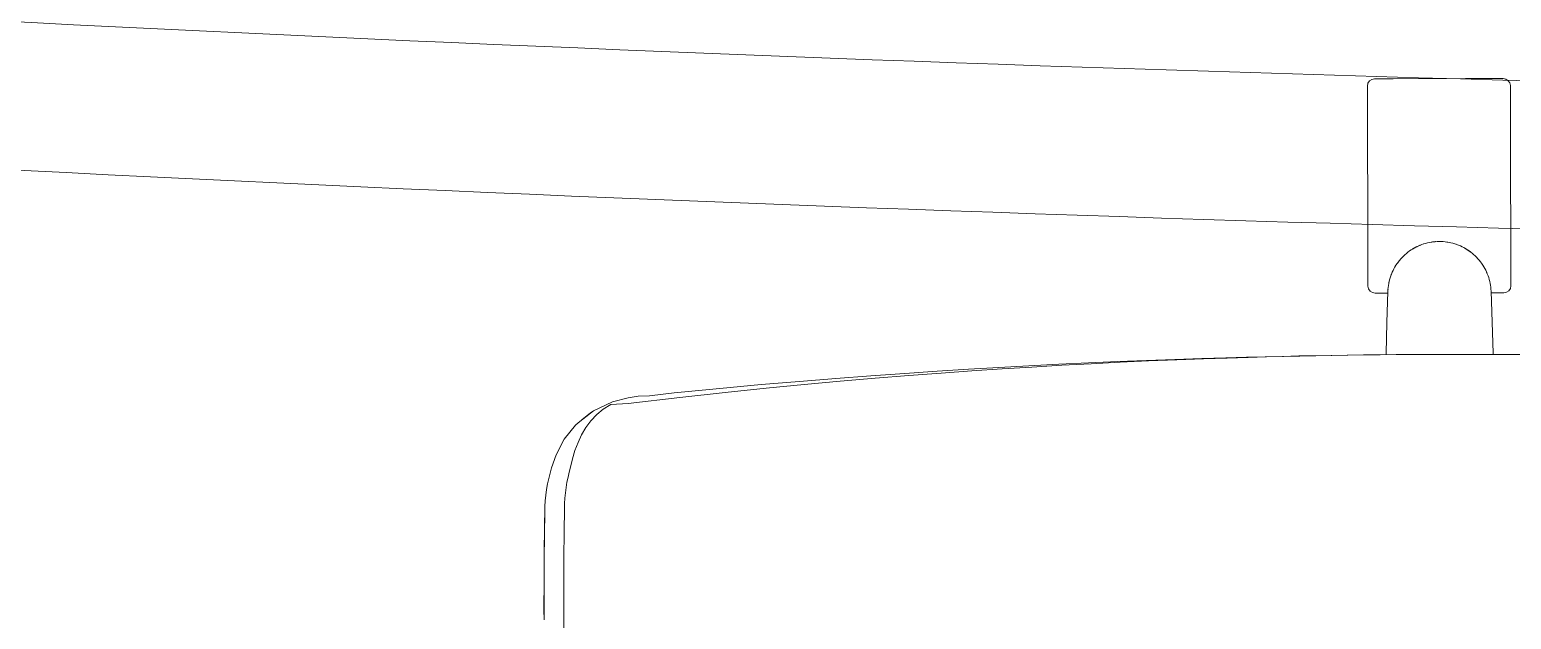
# Model space of a CAD drawing. Header units: inches. Extents: x 14 to 610, y 9 to 600.
# Drawn here: x 347.87 to 363.62, y 108.91 to 115.19 of the extents above; entities that cross this region are included whole.
import ezdxf
from ezdxf.enums import TextEntityAlignment as Align

# ---------------------------------------------------------------- set-up
doc = ezdxf.new("R2010")
doc.units = ezdxf.units.IN
doc.header["$MEASUREMENT"] = 0
doc.layers.add('A-FURN', color=7, linetype='Continuous')
doc.styles.get("Standard").update_dxf_attribs({"font": 'arial.ttf'})

# ---------------------------------------------------------------- blocks, each defined once
blk = doc.blocks.new('P_5CLT120HW')
at = {"layer": 'A-FURN', "color": 5, "lineweight": 0}
for radius in [658.711, 660.286]:
    blk.add_arc((3.589, 636.654), radius, 264.711012, 269.688593, dxfattribs=at)
at = {"layer": 'A-FURN', "color": 5}
blk.add_attdef('CAPTG', (2571.864, 5020.467, -57.068), '', height=1, dxfattribs=at)
at = {"layer": 'A-FURN', "color": 5, "flags": 1}
for tag in ['CAPPN', 'CAPPD', 'CAPMG', 'CAPMC', 'CAPGC', 'CAPALIAS1', 'CAPALIAS2', 'CAPALIAS3', 'CAPBLDG', 'CAPFLOOR', 'CAPDEPT', 'CAPPERSON', 'CAPPL', 'CAPQT', 'CAPDH']:
    blk.add_attdef(tag, (0, 0), '', height=0.001, dxfattribs=at)
blk = doc.blocks.new('P_5CS702BK')
at = {"layer": 'A-FURN', "color": 0, "linetype": 'Continuous', "lineweight": 0}
for p, q in [((9.273, 4.297), (9.276, 3.921)), ((9.273, 4.297), (9.276, 3.921)), ((9.276, 3.921), (9.275, 3.58)), ((9.276, 3.921), (9.275, 3.58)), ((9.485, 3.93), (9.485, 3.594)), ((9.485, 3.594), (9.485, 3.93)), ((9.485, 3.924), (9.486, 3.832)), ((9.486, 3.832), (9.485, 3.924)), ((9.486, 3.832), (9.486, 3.724)), ((9.486, 3.724), (9.486, 3.832)), ((9.486, 3.724), (9.485, 3.618)), ((9.485, 3.618), (9.486, 3.724)), ((9.275, 3.58), (9.274, 3.271)), ((9.275, 3.58), (9.274, 3.271)), ((9.485, 3.594), (9.484, 3.292)), ((9.484, 3.292), (9.485, 3.594)), ((9.485, 3.618), (9.485, 3.601)), ((9.485, 3.601), (9.485, 3.618)), ((9.485, 3.584), (9.485, 3.515)), ((9.485, 3.515), (9.485, 3.584)), ((9.485, 3.515), (9.485, 3.387)), ((9.485, 3.515), (9.485, 3.387)), ((9.485, 3.387), (9.484, 3.306)), ((9.484, 3.306), (9.485, 3.387)), ((9.274, 3.271), (9.271, 2.995)), ((9.274, 3.271), (9.271, 2.995)), ((9.484, 3.292), (9.481, 3.024)), ((9.481, 3.024), (9.484, 3.292)), ((9.484, 3.262), (9.483, 3.139)), ((9.483, 3.139), (9.484, 3.262)), ((9.483, 3.182), (9.483, 3.139)), ((9.484, 3.282), (9.484, 3.262)), ((9.484, 3.262), (9.484, 3.282)), ((9.484, 3.269), (9.484, 3.262)), ((9.268, 2.752), (9.271, 2.995)), ((9.268, 2.752), (9.271, 2.995)), ((9.481, 3.024), (9.478, 2.787)), ((9.478, 2.787), (9.481, 3.024)), ((9.481, 3.024), (9.48, 2.903)), ((9.481, 3.02), (9.48, 2.903)), ((9.48, 2.903), (9.481, 3.02)), ((9.483, 3.139), (9.481, 3.027)), ((9.481, 3.027), (9.483, 3.139)), ((9.481, 3.022), (9.481, 3.02)), ((9.481, 3.02), (9.481, 3.022)), ((9.481, 3.021), (9.481, 3.02)), ((9.478, 2.787), (9.48, 2.903)), ((9.478, 2.787), (9.48, 2.903)), ((9.267, 2.695), (9.263, 2.637)), ((9.267, 2.695), (9.263, 2.637)), ((9.268, 2.752), (9.267, 2.695)), ((9.268, 2.752), (9.267, 2.695)), ((9.476, 2.726), (9.472, 2.665)), ((9.472, 2.665), (9.476, 2.726)), ((9.478, 2.787), (9.476, 2.726)), ((9.476, 2.726), (9.478, 2.787)), ((9.25, 2.525), (9.241, 2.469)), ((9.25, 2.525), (9.241, 2.469)), ((9.258, 2.581), (9.25, 2.525)), ((9.258, 2.581), (9.25, 2.525)), ((9.263, 2.637), (9.258, 2.581)), ((9.263, 2.637), (9.258, 2.581)), ((9.458, 2.545), (9.448, 2.486)), ((9.448, 2.486), (9.458, 2.545)), ((9.466, 2.605), (9.458, 2.545)), ((9.458, 2.545), (9.466, 2.605)), ((9.472, 2.665), (9.466, 2.605)), ((9.466, 2.605), (9.472, 2.665)), ((9.23, 2.414), (9.217, 2.36)), ((9.23, 2.414), (9.217, 2.36)), ((9.241, 2.469), (9.23, 2.414)), ((9.241, 2.469), (9.23, 2.414)), ((9.421, 2.371), (9.405, 2.314)), ((9.405, 2.314), (9.421, 2.371)), ((9.435, 2.428), (9.421, 2.371)), ((9.421, 2.371), (9.435, 2.428)), ((9.448, 2.486), (9.435, 2.428)), ((9.435, 2.428), (9.448, 2.486)), ((9.182, 2.219), (9.156, 2.132)), ((9.156, 2.132), (9.182, 2.219)), ((9.203, 2.307), (9.182, 2.219)), ((9.203, 2.307), (9.182, 2.219)), ((9.217, 2.36), (9.203, 2.307)), ((9.217, 2.36), (9.203, 2.307)), ((9.357, 2.177), (9.405, 2.314)), ((9.123, 2.047), (9.085, 1.965)), ((9.085, 1.965), (9.123, 2.047)), ((9.156, 2.132), (9.123, 2.047)), ((9.123, 2.047), (9.156, 2.132)), ((9.357, 2.177), (9.27, 2.012)), ((9.085, 1.965), (9.039, 1.888)), ((9.039, 1.888), (9.085, 1.965)), ((9.27, 2.012), (9.149, 1.861)), ((8.924, 1.75), (8.855, 1.692)), ((8.855, 1.692), (8.924, 1.75)), ((8.986, 1.816), (8.924, 1.75)), ((8.924, 1.75), (8.986, 1.816)), ((9.122, 1.838), (8.959, 1.709)), ((9.039, 1.888), (8.986, 1.816)), ((8.986, 1.816), (9.039, 1.888)), ((9.082, 1.806), (8.99, 1.732)), ((9.149, 1.861), (9.122, 1.838)), ((8.042, 1.568), (8.591, 1.633)), ((8.591, 1.633), (8.776, 1.642)), ((8.756, 1.613), (8.591, 1.572)), ((8.959, 1.709), (8.756, 1.613)), ((8.855, 1.692), (8.776, 1.642)), ((8.776, 1.642), (8.855, 1.692)), ((8.99, 1.732), (8.959, 1.709)), ((6.336, 1.395), (6.721, 1.43)), ((6.721, 1.43), (7.125, 1.47)), ((6.771, 1.396), (7.178, 1.431)), ((7.125, 1.47), (7.559, 1.515)), ((7.178, 1.431), (7.615, 1.471)), ((7.559, 1.515), (8.042, 1.568)), ((7.615, 1.471), (8.101, 1.519)), ((8.101, 1.519), (8.364, 1.551)), ((8.483, 1.555), (8.364, 1.551)), ((8.364, 1.551), (8.483, 1.555)), ((8.591, 1.572), (8.483, 1.555)), ((8.483, 1.555), (8.591, 1.572)), ((4.299, 1.244), (4.617, 1.263)), ((4.617, 1.263), (4.937, 1.285)), ((4.653, 1.248), (4.975, 1.267)), ((4.937, 1.285), (5.266, 1.308)), ((4.975, 1.267), (5.306, 1.288)), ((5.266, 1.308), (5.608, 1.334)), ((5.306, 1.288), (5.651, 1.311)), ((5.608, 1.334), (5.965, 1.363)), ((5.651, 1.311), (6.01, 1.337)), ((5.965, 1.363), (6.336, 1.395)), ((6.01, 1.337), (6.383, 1.365)), ((6.383, 1.365), (6.771, 1.396)), ((-0.943, 1.112), (-0.773, 1.111)), ((-0.773, 1.111), (-0.602, 1.11)), ((-0.602, 1.096), (-0.602, 1.11)), ((-0.602, 1.096), (-0.602, 1.11)), ((-0.602, 1.11), (-0.602, 1.096)), ((-0.602, 1.11), (-0.43, 1.109)), ((-0.43, 1.109), (-0.258, 1.109)), ((-0.258, 1.109), (-0.086, 1.109)), ((-0.086, 1.109), (0.086, 1.11)), ((0.086, 1.11), (0.257, 1.111)), ((0.257, 1.111), (0.428, 1.112)), ((0.428, 1.112), (0.599, 1.113)), ((0.536, 1.099), (0.536, 1.113)), ((0.599, 1.113), (0.776, 1.115)), ((0.599, 1.113), (0.77, 1.115)), ((0.77, 1.115), (0.941, 1.118)), ((0.776, 1.115), (0.948, 1.117)), ((0.941, 1.118), (1.111, 1.12)), ((0.948, 1.117), (1.12, 1.12)), ((1.111, 1.12), (1.282, 1.124)), ((1.12, 1.12), (1.292, 1.123)), ((1.282, 1.124), (1.452, 1.127)), ((1.292, 1.123), (1.464, 1.126)), ((1.452, 1.127), (1.625, 1.131)), ((1.464, 1.126), (1.638, 1.13)), ((1.625, 1.131), (1.806, 1.136)), ((1.638, 1.13), (1.82, 1.134)), ((1.806, 1.136), (2.003, 1.141)), ((1.82, 1.134), (2.018, 1.139)), ((2.003, 1.141), (2.223, 1.148)), ((2.018, 1.139), (2.24, 1.145)), ((2.223, 1.148), (2.475, 1.156)), ((2.24, 1.145), (2.494, 1.152)), ((2.475, 1.156), (2.759, 1.167)), ((2.494, 1.152), (2.78, 1.162)), ((2.759, 1.167), (3.059, 1.179)), ((2.78, 1.162), (3.083, 1.173)), ((3.059, 1.179), (3.362, 1.193)), ((3.083, 1.173), (3.388, 1.185)), ((3.362, 1.193), (3.669, 1.208)), ((3.388, 1.185), (3.697, 1.199)), ((3.669, 1.208), (3.981, 1.225)), ((3.697, 1.199), (4.012, 1.214)), ((3.981, 1.225), (4.299, 1.244)), ((4.012, 1.214), (4.332, 1.23)), ((4.332, 1.23), (4.653, 1.248)), ((-0.58, 0.438), (-0.602, 1.096)), ((-0.602, 1.096), (-0.58, 0.438)), ((0.526, 0.77), (0.536, 1.099)), ((0.517, 0.441), (0.526, 0.77)), ((-0.791, 0.379), (-0.785, 0.408)), ((-0.785, 0.408), (-0.791, 0.379)), ((-0.791, 0.376), (-0.791, 0.379)), ((-0.791, 0.376), (-0.791, 0.367)), ((-0.791, 0.366), (-0.791, 0.376)), ((-0.791, 0.367), (-0.791, 0.367)), ((-0.791, 0.332), (-0.791, 0.366)), ((-0.791, 0.35), (-0.791, 0.366)), ((-0.791, 0.327), (-0.791, 0.35)), ((-0.791, 0.327), (-0.791, 0.332)), ((-0.791, 0.327), (-0.791, 0.332)), ((-0.79, 0.298), (-0.791, 0.327)), ((-0.785, 0.408), (-0.769, 0.433)), ((-0.769, 0.433), (-0.785, 0.408)), ((-0.769, 0.433), (-0.744, 0.449)), ((-0.744, 0.449), (-0.769, 0.433)), ((-0.744, 0.449), (-0.715, 0.455)), ((-0.715, 0.455), (-0.744, 0.449)), ((-0.715, 0.455), (-0.58, 0.456)), ((-0.715, 0.455), (-0.58, 0.456)), ((-0.58, 0.438), (-0.578, 0.417)), ((-0.58, 0.438), (-0.58, 0.438)), ((-0.578, 0.417), (-0.576, 0.396)), ((-0.578, 0.415), (-0.578, 0.415)), ((-0.578, 0.415), (-0.578, 0.414)), ((-0.578, 0.413), (-0.578, 0.41)), ((-0.578, 0.408), (-0.578, 0.41)), ((-0.576, 0.396), (-0.574, 0.375)), ((-0.574, 0.375), (-0.57, 0.354)), ((-0.57, 0.354), (-0.566, 0.333)), ((-0.566, 0.334), (-0.566, 0.334)), ((-0.566, 0.334), (-0.566, 0.333)), ((-0.566, 0.333), (-0.561, 0.313)), ((-0.564, 0.325), (-0.563, 0.321)), ((-0.562, 0.319), (-0.563, 0.321)), ((0.493, 0.296), (0.498, 0.316)), ((0.498, 0.316), (0.503, 0.336)), ((0.498, 0.316), (0.499, 0.317)), ((0.498, 0.316), (0.498, 0.316)), ((0.498, 0.316), (0.499, 0.316)), ((0.503, 0.336), (0.508, 0.357)), ((0.503, 0.336), (0.503, 0.337)), ((0.503, 0.336), (0.503, 0.336)), ((0.505, 0.343), (0.506, 0.347)), ((0.508, 0.357), (0.506, 0.347)), ((0.508, 0.357), (0.511, 0.378)), ((0.508, 0.357), (0.508, 0.357)), ((0.508, 0.357), (0.508, 0.357)), ((0.508, 0.357), (0.508, 0.357)), ((0.511, 0.378), (0.514, 0.399)), ((0.514, 0.399), (0.516, 0.42)), ((0.515, 0.417), (0.515, 0.418)), ((0.515, 0.417), (0.515, 0.417)), ((0.516, 0.42), (0.517, 0.441)), ((0.516, 0.434), (0.516, 0.421)), ((0.516, 0.421), (0.516, 0.421)), ((0.652, 0.459), (0.517, 0.458)), ((0.517, 0.458), (0.652, 0.459)), ((0.517, 0.441), (0.517, 0.441)), ((0.652, 0.459), (0.681, 0.453)), ((0.681, 0.453), (0.652, 0.459)), ((0.681, 0.453), (0.706, 0.437)), ((0.706, 0.437), (0.681, 0.453)), ((0.706, 0.437), (0.723, 0.412)), ((0.723, 0.412), (0.706, 0.437)), ((0.723, 0.407), (0.723, 0.412)), ((0.729, 0.383), (0.723, 0.412)), ((0.729, 0.383), (0.729, 0.38)), ((0.729, 0.371), (0.729, 0.38)), ((0.729, 0.38), (0.729, 0.372)), ((0.729, 0.37), (0.729, 0.371)), ((0.729, 0.371), (0.729, 0.37)), ((0.729, 0.37), (0.729, 0.354)), ((0.729, 0.336), (0.729, 0.354)), ((0.729, 0.354), (0.729, 0.331)), ((0.729, 0.278), (0.729, 0.336)), ((0.729, 0.331), (0.729, 0.302)), ((-0.79, 0.263), (-0.79, 0.298)), ((-0.79, 0.274), (-0.79, 0.278)), ((-0.79, 0.27), (-0.79, 0.274)), ((-0.79, 0.222), (-0.79, 0.263)), ((-0.79, 0.263), (-0.79, 0.263)), ((-0.79, 0.2), (-0.79, 0.222)), ((-0.79, 0.194), (-0.79, 0.2)), ((-0.79, 0.189), (-0.79, 0.194)), ((-0.79, 0.176), (-0.79, 0.189)), ((-0.79, 0.124), (-0.79, 0.176)), ((-0.561, 0.313), (-0.555, 0.293)), ((-0.555, 0.293), (-0.548, 0.273)), ((-0.548, 0.273), (-0.54, 0.253)), ((-0.542, 0.256), (-0.541, 0.255)), ((-0.541, 0.255), (-0.541, 0.255)), ((-0.54, 0.253), (-0.532, 0.233)), ((-0.534, 0.238), (-0.533, 0.235)), ((-0.533, 0.235), (-0.533, 0.235)), ((-0.532, 0.233), (-0.523, 0.214)), ((-0.523, 0.214), (-0.513, 0.195)), ((-0.513, 0.195), (-0.503, 0.177)), ((-0.506, 0.183), (-0.506, 0.182)), ((-0.506, 0.182), (-0.505, 0.181)), ((-0.503, 0.177), (-0.492, 0.159)), ((-0.492, 0.159), (-0.48, 0.141)), ((0.419, 0.144), (0.431, 0.162)), ((0.43, 0.161), (0.428, 0.158)), ((0.43, 0.161), (0.43, 0.161)), ((0.43, 0.161), (0.43, 0.161)), ((0.431, 0.162), (0.442, 0.18)), ((0.442, 0.18), (0.452, 0.198)), ((0.444, 0.184), (0.445, 0.185)), ((0.444, 0.183), (0.444, 0.184)), ((0.452, 0.198), (0.462, 0.217)), ((0.452, 0.199), (0.456, 0.206)), ((0.452, 0.198), (0.452, 0.198)), ((0.452, 0.198), (0.452, 0.198)), ((0.452, 0.198), (0.452, 0.198)), ((0.458, 0.21), (0.456, 0.206)), ((0.462, 0.217), (0.47, 0.236)), ((0.47, 0.236), (0.479, 0.256)), ((0.479, 0.256), (0.486, 0.275)), ((0.479, 0.258), (0.48, 0.258)), ((0.48, 0.258), (0.48, 0.259)), ((0.485, 0.274), (0.486, 0.275)), ((0.486, 0.275), (0.493, 0.296)), ((0.486, 0.276), (0.486, 0.276)), ((0.486, 0.276), (0.486, 0.276)), ((0.486, 0.275), (0.486, 0.276)), ((0.486, 0.275), (0.486, 0.275)), ((0.729, 0.302), (0.729, 0.267)), ((0.729, 0.267), (0.729, 0.278)), ((0.729, 0.267), (0.729, 0.226)), ((0.729, 0.226), (0.729, 0.204)), ((0.729, 0.198), (0.729, 0.204)), ((0.729, 0.192), (0.729, 0.198)), ((0.729, 0.192), (0.729, 0.18)), ((0.729, 0.18), (0.729, 0.128)), ((-0.79, 0.068), (-0.79, 0.124)), ((-0.79, 0.124), (-0.79, 0.124)), ((-0.79, 0.095), (-0.79, 0.102)), ((-0.79, 0.087), (-0.79, 0.095)), ((-0.79, 0.006), (-0.79, 0.068)), ((-0.79, -0.059), (-0.79, 0.006)), ((-0.79, 0.006), (-0.79, 0.006)), ((-0.49, 0.157), (-0.49, 0.156)), ((-0.488, 0.154), (-0.49, 0.156)), ((-0.48, 0.141), (-0.467, 0.124)), ((-0.467, 0.124), (-0.454, 0.108)), ((-0.46, 0.115), (-0.459, 0.114)), ((-0.459, 0.114), (-0.458, 0.113)), ((-0.454, 0.108), (-0.44, 0.092)), ((-0.44, 0.092), (-0.426, 0.076)), ((-0.435, 0.086), (-0.434, 0.085)), ((-0.431, 0.082), (-0.434, 0.085)), ((-0.426, 0.076), (-0.411, 0.061)), ((-0.411, 0.061), (-0.395, 0.047)), ((-0.404, 0.055), (-0.403, 0.054)), ((-0.403, 0.054), (-0.402, 0.053)), ((-0.395, 0.047), (-0.379, 0.033)), ((-0.379, 0.033), (-0.369, 0.025)), ((-0.3, -0.021), (-0.369, 0.025)), ((-0.363, 0.02), (-0.369, 0.025)), ((-0.328, -0.004), (-0.369, 0.025)), ((-0.346, 0.008), (-0.369, 0.025)), ((-0.369, 0.025), (-0.367, 0.023)), ((-0.365, 0.022), (-0.367, 0.023)), ((-0.363, 0.02), (-0.346, 0.008)), ((-0.346, 0.008), (-0.328, -0.004)), ((-0.34, 0.004), (-0.339, 0.003)), ((-0.339, 0.003), (-0.338, 0.002)), ((0.269, -0.001), (0.287, 0.01)), ((0.277, 0.004), (0.279, 0.005)), ((0.279, 0.005), (0.28, 0.006)), ((0.285, 0.009), (0.284, 0.008)), ((0.284, 0.009), (0.285, 0.009)), ((0.287, 0.01), (0.285, 0.009)), ((0.285, 0.009), (0.285, 0.009)), ((0.287, 0.01), (0.304, 0.023)), ((0.304, 0.023), (0.32, 0.036)), ((0.313, 0.031), (0.316, 0.033)), ((0.319, 0.035), (0.316, 0.033)), ((0.318, 0.035), (0.319, 0.035)), ((0.319, 0.035), (0.319, 0.035)), ((0.32, 0.036), (0.336, 0.05)), ((0.336, 0.05), (0.351, 0.064)), ((0.342, 0.055), (0.343, 0.056)), ((0.343, 0.056), (0.344, 0.057)), ((0.366, 0.079), (0.344, 0.058)), ((0.351, 0.064), (0.35, 0.063)), ((0.35, 0.063), (0.35, 0.063)), ((0.35, 0.063), (0.35, 0.063)), ((0.351, 0.064), (0.366, 0.079)), ((0.366, 0.079), (0.38, 0.095)), ((0.368, 0.082), (0.37, 0.084)), ((0.379, 0.094), (0.37, 0.084)), ((0.379, 0.094), (0.379, 0.094)), ((0.379, 0.093), (0.379, 0.094)), ((0.38, 0.095), (0.394, 0.111)), ((0.394, 0.111), (0.407, 0.127)), ((0.397, 0.115), (0.398, 0.116)), ((0.398, 0.116), (0.399, 0.117)), ((0.407, 0.127), (0.406, 0.126)), ((0.406, 0.126), (0.406, 0.126)), ((0.406, 0.126), (0.406, 0.126)), ((0.407, 0.127), (0.419, 0.144)), ((0.409, 0.131), (0.417, 0.142)), ((0.418, 0.143), (0.417, 0.142)), ((0.729, 0.128), (0.729, 0.072)), ((0.729, 0.128), (0.729, 0.128)), ((0.729, 0.099), (0.729, 0.106)), ((0.729, 0.091), (0.729, 0.099)), ((0.729, 0.072), (0.729, 0.01)), ((0.729, 0.01), (0.73, -0.055)), ((0.729, 0.01), (0.729, 0.01)), ((-0.79, -0.021), (-0.79, -0.014)), ((-0.79, -0.031), (-0.79, -0.021)), ((-0.789, -0.129), (-0.79, -0.059)), ((-0.789, -0.146), (-0.789, -0.129)), ((-0.789, -0.153), (-0.789, -0.146)), ((-0.789, -0.163), (-0.789, -0.153)), ((-0.328, -0.004), (-0.3, -0.021)), ((-0.328, -0.004), (-0.31, -0.015)), ((-0.31, -0.015), (-0.3, -0.021)), ((-0.292, -0.026), (-0.3, -0.021)), ((-0.292, -0.026), (-0.273, -0.035)), ((-0.273, -0.035), (-0.291, -0.026)), ((-0.291, -0.026), (-0.291, -0.026)), ((-0.273, -0.035), (-0.254, -0.044)), ((-0.269, -0.037), (-0.268, -0.038)), ((-0.268, -0.038), (-0.267, -0.038)), ((-0.254, -0.044), (-0.234, -0.052)), ((-0.234, -0.052), (-0.214, -0.06)), ((-0.214, -0.06), (-0.194, -0.067)), ((-0.209, -0.062), (-0.208, -0.062)), ((-0.194, -0.067), (-0.208, -0.062)), ((-0.194, -0.067), (-0.174, -0.072)), ((-0.192, -0.067), (-0.192, -0.067)), ((-0.192, -0.067), (-0.191, -0.068)), ((-0.174, -0.072), (-0.154, -0.078)), ((-0.154, -0.078), (-0.133, -0.082)), ((-0.133, -0.082), (-0.112, -0.085)), ((-0.122, -0.084), (-0.12, -0.084)), ((-0.112, -0.085), (-0.12, -0.084)), ((-0.112, -0.085), (-0.112, -0.085)), ((-0.112, -0.085), (-0.111, -0.085)), ((-0.112, -0.085), (-0.091, -0.088)), ((-0.091, -0.088), (-0.07, -0.09)), ((-0.07, -0.09), (-0.049, -0.091)), ((-0.049, -0.091), (-0.028, -0.091)), ((-0.031, -0.091), (-0.03, -0.091)), ((-0.031, -0.091), (-0.03, -0.091)), ((-0.03, -0.091), (-0.03, -0.091)), ((-0.03, -0.091), (-0.03, -0.091)), ((-0.028, -0.091), (-0.03, -0.091)), ((-0.028, -0.091), (-0.007, -0.091)), ((-0.007, -0.091), (0.014, -0.089)), ((0.011, -0.09), (0.012, -0.09)), ((0.012, -0.09), (0.013, -0.09)), ((0.012, -0.09), (0.013, -0.09)), ((0.014, -0.089), (0.035, -0.087)), ((0.035, -0.087), (0.055, -0.084)), ((0.041, -0.086), (0.045, -0.086)), ((0.054, -0.085), (0.045, -0.086)), ((0.051, -0.085), (0.052, -0.085)), ((0.052, -0.085), (0.052, -0.085)), ((0.055, -0.084), (0.054, -0.085)), ((0.054, -0.085), (0.054, -0.085)), ((0.054, -0.085), (0.054, -0.085)), ((0.055, -0.084), (0.076, -0.081)), ((0.076, -0.081), (0.097, -0.076)), ((0.095, -0.076), (0.096, -0.076)), ((0.095, -0.076), (0.096, -0.076)), ((0.095, -0.076), (0.095, -0.076)), ((0.097, -0.076), (0.117, -0.071)), ((0.117, -0.071), (0.137, -0.065)), ((0.117, -0.071), (0.118, -0.071)), ((0.136, -0.065), (0.118, -0.071)), ((0.131, -0.067), (0.132, -0.067)), ((0.132, -0.067), (0.132, -0.066)), ((0.135, -0.065), (0.136, -0.065)), ((0.136, -0.065), (0.136, -0.065)), ((0.137, -0.065), (0.136, -0.065)), ((0.137, -0.065), (0.157, -0.058)), ((0.157, -0.058), (0.177, -0.05)), ((0.173, -0.052), (0.175, -0.051)), ((0.175, -0.051), (0.188, -0.045)), ((0.175, -0.051), (0.176, -0.05)), ((0.177, -0.05), (0.196, -0.042)), ((0.192, -0.044), (0.188, -0.045)), ((0.196, -0.042), (0.215, -0.033)), ((0.206, -0.037), (0.208, -0.036)), ((0.213, -0.034), (0.207, -0.037)), ((0.208, -0.036), (0.209, -0.036)), ((0.21, -0.035), (0.213, -0.034)), ((0.212, -0.034), (0.213, -0.034)), ((0.215, -0.033), (0.213, -0.034)), ((0.215, -0.033), (0.221, -0.03)), ((0.256, -0.01), (0.221, -0.03)), ((0.233, -0.023), (0.221, -0.03)), ((0.233, -0.023), (0.256, -0.01)), ((0.233, -0.023), (0.252, -0.013)), ((0.248, -0.015), (0.25, -0.014)), ((0.25, -0.014), (0.255, -0.011)), ((0.25, -0.014), (0.251, -0.013)), ((0.252, -0.013), (0.256, -0.01)), ((0.255, -0.01), (0.255, -0.011)), ((0.269, -0.001), (0.256, -0.01)), ((0.73, -0.017), (0.73, -0.01)), ((0.73, -0.027), (0.73, -0.017)), ((0.73, -0.055), (0.73, -0.125)), ((0.73, -0.125), (0.73, -0.142)), ((0.73, -0.149), (0.73, -0.142)), ((0.73, -0.159), (0.73, -0.149)), ((-0.789, -0.202), (-0.789, -0.163)), ((-0.789, -0.277), (-0.789, -0.202)), ((-0.789, -0.296), (-0.789, -0.277)), ((-0.789, -0.356), (-0.789, -0.277)), ((-0.789, -0.436), (-0.789, -0.296)), ((-0.789, -0.306), (-0.789, -0.296)), ((0.73, -0.159), (0.73, -0.198)), ((0.73, -0.198), (0.73, -0.273)), ((0.73, -0.273), (0.73, -0.292)), ((0.73, -0.292), (0.73, -0.286)), ((0.73, -0.302), (0.73, -0.292)), ((0.73, -0.292), (0.73, -0.352)), ((-0.789, -0.436), (-0.789, -0.356)), ((-0.789, -0.444), (-0.789, -0.436)), ((-0.789, -0.448), (-0.789, -0.444)), ((-0.789, -0.456), (-0.789, -0.448)), ((-0.788, -0.518), (-0.789, -0.456)), ((0.73, -0.352), (0.731, -0.432)), ((0.731, -0.432), (0.731, -0.44)), ((0.731, -0.444), (0.731, -0.44)), ((0.731, -0.444), (0.731, -0.444)), ((0.731, -0.452), (0.731, -0.444)), ((0.731, -0.452), (0.731, -0.514)), ((-0.788, -0.601), (-0.788, -0.518)), ((-0.788, -0.604), (-0.788, -0.601)), ((-0.788, -0.605), (-0.788, -0.604)), ((-0.788, -0.609), (-0.788, -0.605)), ((-0.788, -0.684), (-0.788, -0.605)), ((0.731, -0.514), (0.731, -0.597)), ((0.731, -0.529), (0.731, -0.553)), ((0.731, -0.597), (0.731, -0.68)), ((0.731, -0.601), (0.731, -0.6)), ((0.731, -0.601), (0.731, -0.601)), ((0.731, -0.605), (0.731, -0.601)), ((-0.788, -0.768), (-0.788, -0.684)), ((-0.788, -0.764), (-0.788, -0.76)), ((-0.788, -0.764), (-0.788, -0.764)), ((-0.788, -0.765), (-0.788, -0.764)), ((-0.788, -0.851), (-0.788, -0.768)), ((0.731, -0.68), (0.731, -0.76)), ((0.731, -0.76), (0.731, -0.756)), ((0.731, -0.761), (0.731, -0.76)), ((0.731, -0.761), (0.731, -0.764)), ((0.731, -0.764), (0.732, -0.847)), ((-0.788, -0.836), (-0.788, -0.812)), ((-0.787, -0.912), (-0.788, -0.851)), ((-0.787, -0.921), (-0.787, -0.912)), ((-0.787, -0.921), (-0.787, -0.921)), ((-0.787, -0.925), (-0.787, -0.921)), ((-0.787, -0.933), (-0.787, -0.925)), ((-0.787, -1.013), (-0.787, -0.933)), ((0.732, -0.847), (0.732, -0.909)), ((0.732, -0.917), (0.732, -0.909)), ((0.732, -0.921), (0.732, -0.917)), ((0.732, -0.921), (0.732, -0.929)), ((0.732, -0.929), (0.732, -1.069)), ((0.732, -0.929), (0.732, -1.009)), ((-0.787, -1.072), (-0.787, -1.013)), ((-0.787, -1.073), (-0.787, -1.062)), ((-0.787, -1.078), (-0.787, -1.073)), ((-0.787, -1.091), (-0.787, -1.073)), ((-0.787, -1.167), (-0.787, -1.091)), ((0.732, -1.009), (0.732, -1.087)), ((0.732, -1.069), (0.732, -1.058)), ((0.732, -1.087), (0.732, -1.069)), ((0.732, -1.087), (0.732, -1.163)), ((-0.787, -1.205), (-0.787, -1.167)), ((-0.787, -1.216), (-0.787, -1.205)), ((-0.787, -1.223), (-0.787, -1.216)), ((-0.787, -1.24), (-0.787, -1.223)), ((-0.786, -1.309), (-0.787, -1.24)), ((0.732, -1.163), (0.733, -1.202)), ((0.733, -1.212), (0.733, -1.202)), ((0.733, -1.219), (0.733, -1.212)), ((0.733, -1.219), (0.733, -1.236)), ((0.733, -1.236), (0.733, -1.306)), ((-0.786, -1.375), (-0.786, -1.309)), ((-0.786, -1.347), (-0.786, -1.338)), ((-0.786, -1.355), (-0.786, -1.347)), ((-0.786, -1.436), (-0.786, -1.375)), ((-0.786, -1.375), (-0.786, -1.375)), ((0.733, -1.306), (0.733, -1.371)), ((0.733, -1.343), (0.733, -1.334)), ((0.733, -1.351), (0.733, -1.343)), ((0.733, -1.371), (0.733, -1.432)), ((0.733, -1.371), (0.733, -1.371)), ((-0.786, -1.493), (-0.786, -1.436)), ((-0.786, -1.464), (-0.786, -1.456)), ((-0.786, -1.471), (-0.786, -1.464)), ((-0.786, -1.545), (-0.786, -1.493)), ((-0.786, -1.493), (-0.786, -1.493)), ((-0.786, -1.557), (-0.786, -1.545)), ((-0.786, -1.563), (-0.786, -1.557)), ((-0.786, -1.569), (-0.786, -1.563)), ((-0.786, -1.591), (-0.786, -1.569)), ((0.733, -1.432), (0.733, -1.489)), ((0.733, -1.46), (0.733, -1.452)), ((0.733, -1.467), (0.733, -1.46)), ((0.733, -1.489), (0.733, -1.541)), ((0.733, -1.489), (0.733, -1.489)), ((0.733, -1.541), (0.734, -1.639)), ((0.733, -1.541), (0.733, -1.553)), ((0.733, -1.559), (0.733, -1.553)), ((0.734, -1.565), (0.733, -1.559)), ((0.733, -1.559), (0.734, -1.587)), ((-0.786, -1.632), (-0.786, -1.591)), ((-0.786, -1.642), (-0.786, -1.632)), ((-0.786, -1.642), (-0.786, -1.632)), ((-0.786, -1.647), (-0.786, -1.642)), ((-0.785, -1.667), (-0.786, -1.647)), ((-0.785, -1.667), (-0.785, -1.718)), ((-0.785, -1.696), (-0.785, -1.667)), ((-0.785, -1.701), (-0.785, -1.696)), ((-0.785, -1.701), (-0.785, -1.699)), ((-0.785, -1.7), (-0.785, -1.701)), ((-0.785, -1.703), (-0.785, -1.701)), ((-0.785, -1.718), (-0.785, -1.703)), ((-0.785, -1.735), (-0.785, -1.718)), ((0.734, -1.587), (0.734, -1.628)), ((0.734, -1.639), (0.734, -1.628)), ((0.734, -1.628), (0.734, -1.639)), ((0.734, -1.643), (0.734, -1.639)), ((0.734, -1.643), (0.734, -1.663)), ((0.734, -1.663), (0.734, -1.692)), ((0.734, -1.697), (0.734, -1.692)), ((0.734, -1.692), (0.734, -1.714)), ((0.734, -1.731), (0.734, -1.697)), ((0.734, -1.714), (0.734, -1.731)), ((0.734, -1.732), (0.734, -1.731)), ((0.734, -1.731), (0.734, -1.741)), ((0.734, -1.741), (0.734, -1.732)), ((-0.785, -1.735), (-0.785, -1.736)), ((-0.785, -1.736), (-0.785, -1.735)), ((-0.785, -1.736), (-0.785, -1.735)), ((-0.785, -1.744), (-0.785, -1.736)), ((-0.785, -1.744), (-0.785, -1.736)), ((-0.785, -1.748), (-0.785, -1.744)), ((-0.779, -1.777), (-0.785, -1.748)), ((-0.785, -1.748), (-0.779, -1.777)), ((-0.763, -1.801), (-0.779, -1.777)), ((-0.779, -1.777), (-0.763, -1.801)), ((-0.738, -1.818), (-0.763, -1.801)), ((-0.763, -1.801), (-0.738, -1.818)), ((-0.709, -1.824), (-0.738, -1.818)), ((-0.738, -1.818), (-0.709, -1.824)), ((-0.709, -1.824), (-0.51, -1.823)), ((-0.709, -1.824), (-0.51, -1.823)), ((-0.31, -1.823), (-0.51, -1.823)), ((-0.31, -1.823), (-0.51, -1.823)), ((-0.31, -1.823), (0.459, -1.821)), ((0.459, -1.821), (-0.31, -1.823)), ((0.459, -1.821), (0.658, -1.82)), ((0.658, -1.82), (0.459, -1.821)), ((0.687, -1.814), (0.658, -1.82)), ((0.658, -1.82), (0.687, -1.814)), ((0.712, -1.798), (0.687, -1.814)), ((0.687, -1.814), (0.712, -1.798)), ((0.728, -1.773), (0.712, -1.798)), ((0.712, -1.798), (0.728, -1.773)), ((0.734, -1.744), (0.728, -1.773)), ((0.728, -1.773), (0.734, -1.744)), ((0.734, -1.741), (0.734, -1.744))]:
    blk.add_line(p, q, dxfattribs=at)
at = {"layer": 'A-FURN'}
blk.add_attdef('CAPTG', text='', height=7, dxfattribs=at).set_placement((-1, -3.819), align=Align.CENTER)
at = {"layer": 'A-FURN', "flags": 1}
for tag in ['CAPPN', 'CAPPD', 'CAPMG', 'CAPMC', 'CAPGC', 'CAPALIAS1', 'CAPALIAS2', 'CAPALIAS3', 'CAPBLDG', 'CAPFLOOR', 'CAPDEPT', 'CAPPERSON', 'CAPPL', 'CAPQT', 'CAPDH']:
    blk.add_attdef(tag, (0, 0), '', height=0.001, dxfattribs=at)

msp = doc.modelspace()

# ---------------------------------------------------------------- block references
at = {"layer": 'A-FURN'}
msp.add_blockref('P_5CLT120HW', (377.82416, 136.46381), dxfattribs=at)
at = {"layer": 'A-FURN', "rotation": 180}
msp.add_blockref('P_5CS702BK', (362.82442, 112.84175), dxfattribs=at)

doc.saveas('drawing.dxf')
